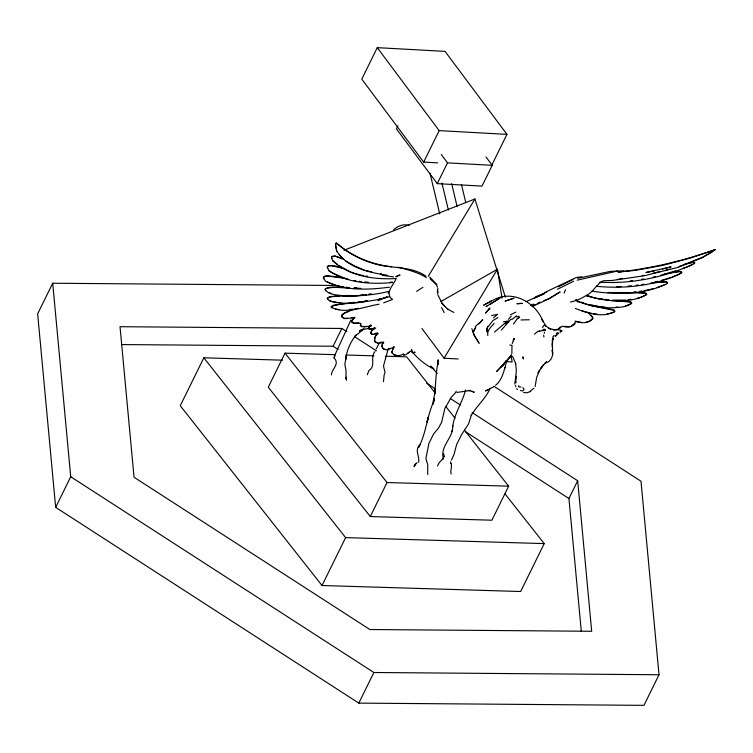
<?xml version="1.0" encoding="UTF-8"?>
<svg xmlns="http://www.w3.org/2000/svg" width="753" height="753" viewBox="0 0 753 753"><rect width="100%" height="100%" fill="white"/><g stroke="black" fill="none" stroke-linecap="round" stroke-linejoin="round"><path stroke-width="1.13" d="M487.784 335.584C486.815 330.379 491.116 326.849 494.203 323.366M511.984 345.872L511.861 353.543M438.001 362.306L438.142 359.793L437.794 364.734L437.87 363.275C434.961 377.008 436.354 391.24 432.297 404.775C426.753 418.706 425.756 434.095 418.612 447.442L419.91 444.712C414.141 450.087 419.892 456.28 418.659 462.323M552.382 345.166L552.9 338.351L552.194 341.043L553.464 337.965M514.93 381.244L514.873 384.181M383.475 381.724L384.143 374.938L385.075 372.631L383.493 366.043L388.162 349.025M465.589 389.941C462.182 403.363 453.071 415.204 452.506 429.332L452.553 428.815L451.828 431.591M487.53 329.946L487.351 331.875L486.956 328.393L487.869 326.265M435.243 389.941L434.82 394.064L435.338 388.981M559.987 332.017L561.578 330.623M519.137 387.004L520.963 386.967M515.598 378.505L516.332 370.137L515.607 363.275L515.683 363.793L512.558 356.235M452.666 426.725L452.835 425.389M443.216 458.229C440.552 447.743 449.833 440.279 452.318 430.782M513.442 340.318L513.631 339.01L513.32 340.789L514.148 338.511L512.256 343.528M370.74 333.268L372.02 330.332L375.813 327.988L369.582 329.343L368.669 328.807L369.026 327.207L371.314 325.767L370.805 324.788M334.548 356.056L334.247 358.042C339.998 364.339 331.744 368.716 331.386 374.89M535.167 386.477L536.578 377.714L539.609 370.165L538.028 372.914L543.515 364.603L540.899 368.132L546.537 361.704L545.059 363.068C550.951 362.127 553.916 355.482 552.175 350.098L552.608 354.87L552.401 342.107L552.41 347.227L552.438 343.519M515.541 380.472L516.153 377.262M334.765 355.322L334.247 358.042L334.765 355.322L350.964 319.903M346.389 355.736L344.827 364.396L345.994 370.147L346.032 379.004M433.135 404.323L434.283 398.808L433.38 403.166M411.449 349.43L412.277 352.781L415.007 352.366M346.418 356.15L345.523 360.019C346.691 350.738 350.173 342.097 356.216 334.906L354.955 336.252L363.37 329.4M495.549 385.263C501.15 381.018 503.098 373.865 505.037 367.455M577.937 321.766L575.254 321.079L574.963 323.668C572.101 327.527 566.661 327.828 562.5 326.143L558.434 329.193L554.302 330.125M391.955 352.489L392.642 349.618L394.196 347.142L387.136 349.91L383.616 349.232L381.686 345.919L383.258 341.74M504.905 368.029L506.778 360.282M444.985 407.975L441.587 422.395L438.444 428.184L433.634 433.879L428.899 443.385L425.916 458.436L427.751 464.93L427.713 474.531M518.45 386.854L518.836 385.564M367.285 374.778L368.998 370.391C376.312 366.099 369.723 357.609 374.938 351.613M396.294 277.989C394.384 284.474 385.913 290.526 390.496 297.83L392.031 298.828M515.174 379.766L516.294 376.255M544.212 333.268L544.513 332.318M391.616 266.75C371.304 264.444 351.736 256.349 336.28 242.899L335.537 244.96L336.619 250.777C346.945 267.936 368.932 272.398 387.24 275.269M336.318 242.993L335.574 245.045L336.76 251.088M455.819 392.134L456.205 391.193M437.474 465.966L439.187 462.728L443.451 458.116L442.755 459.612M564.044 293.068L565.503 289.801M471.783 328.685L473.411 331.753L475.444 327.527M513.508 323.988L517.311 318.67L519.532 317.305L517.311 318.67M336.676 285.481L52.71 283.241L37.65 313.85L55.666 507.353L358.814 703.114L643.956 705.354L659.016 674.754L641.001 481.242L493.864 386.233M55.666 507.353L70.726 476.743L52.71 283.241M282.573 360.179L203.828 357.807L180.259 405.716L322.03 585.523L520.652 591.519L544.221 543.61L504.962 493.817M491.455 165.829L506.938 134.363L445.042 51.373L377.272 47.646L361.788 79.112L423.685 162.102L437.709 162.874M335.311 354.672L285.029 353.157L268.284 387.183L370.288 516.549L491.897 520.219L508.642 486.184L464.516 430.227M397.951 125.76L396.417 128.876L437.267 183.638L481.995 186.104L492.217 165.331L485.986 156.982M121.845 344.573L333.099 346.239L341.843 328.459L346.785 331.649M423.685 162.102L439.168 130.627L377.272 47.646M437.267 183.638L447.489 162.864L441.258 154.516M322.03 585.523L345.608 537.614L203.828 357.807M370.288 516.549L387.033 482.522L285.029 353.157M358.814 703.114L373.874 672.504L659.016 674.754M581.316 631.551L568.929 498.524L577.673 480.743L472.093 412.569M393.894 346.512L391.776 352.197L392.52 353.571M376.208 348.903L378.684 344.187M473.411 331.753L475.727 327.357M542.546 327.659L543.619 325.616M445.588 407.335L451.16 397.386L455.461 392.755M325.202 289.698L325.663 288.851C333.08 286.149 341.57 288.201 349.383 287.881M451.433 460.017L453.974 454.708L456.525 444.807L461.495 434.773L468.517 423.986L471.453 414.894L471.19 415.552C476.705 405.876 485.779 398.619 490.222 388.209M351.755 321.333L354.719 317.22L351.585 321.032L352.178 322.632L354.682 323.432L360.649 323.376L360.348 325.428L361.76 326.331M694.247 263.362L694.21 262.326L689.07 262.863M694.68 262.618L694.388 263.663C665.125 277.264 631.965 284.201 599.68 282.168M341.664 315.987L344.413 313.201L354.597 308.956M421.906 328.468L444.091 358.202L497.441 269.216L502.035 298.197M428.288 276.257L474.927 198.971L505.367 297.19M506.072 360.668L502.072 366.193L504.171 363.558L496.547 371.568L502.496 365.421M666.885 283.439L667.459 282.573L665.699 281.65L655.901 282.14M323.489 277.706L325.023 276.417L327.113 276.012L346.145 278.506M487.982 326.877L493.017 320.505L497.874 317.587M414.31 465.599L417.134 462.606M511.362 355.2L502.806 365.092M511.409 355.124L507.597 359.953L511.136 355.849M552.646 337.203L554.086 335.396M478.833 323.997L482.645 319.639L479.774 323.018M574.746 323.244L571.085 326.162M511.061 319.074L501.347 330.115M508.331 319.338L511.287 316.109M475.322 326.586L479.153 322.933M370.156 325.494L368.499 328.506L369.412 329.033L371.21 328.666M500.726 367.332L504.576 363.181M342.041 258.364L335.038 255.945L332.177 256.284L331.471 257.018L331.631 258.147L333.005 261.084C349.703 276.266 373.686 279.702 395.438 278.582M344.102 259.531L335.198 256.246L332.337 256.585L331.621 257.319L331.791 258.448M534.489 334.191L537.548 331.631L539.797 330.774M382.1 347.161L382.42 344.055L383.804 342.69L377.978 343.208L375.323 342.116L374.58 341.005L374.599 338.078L377.347 332.751L377.902 333.748L375.578 335.989L374.768 338.379L374.759 341.297M374.401 327.715L371.841 330.03L370.57 332.967L372.359 334.407L377.902 333.748M556.683 335.151L555.441 336.177M558.274 328.882L560.599 326.868M493.507 317.785L497.526 314.359L491.662 315.554M494.457 332.092L505.188 322.981L508.548 320.985L503.428 321.813M533.952 388.209L530.206 391.202M411.919 350.22L405.82 354.757L403.382 354.917L403.721 353.872C400.21 356.056 395.269 356.8 392.341 353.279M715.312 249.535C683.818 260.745 651.204 268.426 618.025 272.097L635.767 270.318L663.054 265.32L690.303 258.053L715.35 249.619L702.765 257.488L678.189 267.315L644.577 275.711L612.17 280.464L603.407 280.756C596.63 283.796 593.919 291.298 587.444 294.809C582.107 297.887 576.61 301.125 570.407 301.944M558.801 333.165L557.107 334.323M511.88 319.517L516.52 315.874M560.401 331.988L562.049 330.944L561.183 330.755M393.603 229.75C397.763 226.004 403.533 223.594 409.105 225.448M407.524 353.336L409.011 352.206M555.14 336.13L556.778 334.981M422.922 287.307L416.616 291.355M493.686 386.844L485.581 391.005L488.095 389.565M500.566 297.699L490.005 304.259L498.778 298.856M505.178 323.771L508.548 321.766M487.257 305.869L485.939 306.65L491.323 303.478M572.929 279.514L558.481 286.742M679.244 274.045L681.691 272.068L679.582 271.391L673.483 271.927M440.9 301.539L497.441 269.216M589.627 320.976L592.667 318.406L592.545 317.239L590.766 315.366M556.213 333.475L557.869 332.553M712.818 251.558L702.587 257.178L685.023 264.359M645.989 295.035L640.615 297.426M557.455 289.246L573.635 281.274M532.296 305.991L535.185 304.532M537.105 303.553L539.995 302.094M532.079 306.678L549.069 298.687L559.978 292.004L549.069 298.687L544.024 300.579M510.543 314.773L515.796 312.128M530.686 305.502L533.661 304.024M688.223 266.477L692.374 264.454M544.4 292.644L576.271 277.528L581.796 276.737M678.189 274.553L671.864 277.236M363.887 328.694L359.341 331.047L361.374 329.918L367.831 328.506M525.876 301.689L544.588 293.538L533.566 298.527M664.005 284.963L657.068 287.571M612.726 312.636L614.128 312.015L614.721 310.838M377.95 300.758L386.92 297.002M535.402 296.917L546.772 292.117M387.776 349.27L390.242 348.234M348.573 311.13L342.474 314.039L341.495 315.686L341.909 316.947L344.535 318.651L354.955 317.653M492.556 300.485C511.795 289.001 535.534 302.019 542.998 321.333L541.793 319.347L546.104 326.19M530.658 391.456L527.072 392.755L523.542 392.539M622.571 278.346L617.338 279.579M344.027 250.231L474.927 198.971M392.379 299.525L383.654 302.847M625.517 305.991L631.033 303.723L631.541 302.499M489.572 301.614L491.643 300.861M539.073 331.612L540.645 331.038M379.738 342.784L381.667 342.088M678.999 266.496L684.025 264.717M667.61 278.61L670.81 277.546M611.822 312.928L607.21 313.935M513.998 298.263L505.103 301.134L513.518 298.254M585.721 322.237L588.658 321.296M683.225 268.247L687.188 266.986M374.307 333.711L376.34 333.071M389.292 296.738C374.815 300.955 359.51 302.659 344.413 303.224C338.652 302.424 331.066 303.478 327.056 298.404L329.814 296.578L339.631 295.873M577.692 278.346L610.25 271.4L623.691 270.807M414.828 352.065L412.955 352.649L411.411 351.416M660.447 275.391L668.288 272.991M516.699 316.825L518.986 316.138M669.332 272.68L675.601 270.826M577.156 280.172L617.667 270.995M383.136 298.037L387.108 296.927M654.216 282.215L657.529 281.302M388.416 291.477C373.855 295.167 358.673 296.211 343.697 295.891C337.636 294.828 330.021 295.232 325.569 290.357M379.088 304.221C364.377 306.584 345.043 314.914 330.981 307.064L333.381 305.2L344.865 303.515M661.962 280.097L666.48 278.902M662.376 269.094L671.102 266.854L645.923 272.52L654.272 270.901M665.756 270.158L669.991 269.122M653.143 277.142L655.232 276.643M643.984 290.752L649.688 289.397M652.889 273.226L660.437 271.457M367.511 300.814C355.811 304.363 342.671 302.226 331.358 306.593L331.8 307.958M650.79 289.152L653.002 288.663M371.314 325.767L364.443 326.981L361.92 326.633L360.508 325.729L360.819 323.677L358.315 323.065M543.177 329.456L544.965 329.24L545.445 329.805M351.679 317.813L353.703 317.418M637.179 298.254L639.702 297.793M369.779 294.47L371.841 294.103M456.939 392.454L470.258 390.496M684.731 264.134L692.534 262.496L694.821 262.919M664.805 273.866L679.743 271.682L681.851 272.36L681.333 273.198C655.392 285.82 624.934 289.096 596.47 286.272M389.433 287.194C368.339 289.905 345.081 291.11 325.588 281.245L323.686 278.525M641.782 284.549L643.89 284.201M364.273 301.153L366.419 300.805M641.481 279.316L643.57 278.977M627.936 299.76L630.873 299.299M358.146 322.764L354.512 323.122L352.018 322.331M355.529 308.73L358.513 308.288M639.965 291.326L641.97 291.044M630.27 280.85L632.576 280.558M642.14 275.607L644.333 275.344M368.631 294.244L370.758 293.981M636.078 285.283L638.412 285.001M615.803 307.233L617.912 306.989M358.042 301.972L361.101 301.624M360.828 295.458L366.419 294.847M633.894 292.051L635.927 291.835M392.614 282.535C371.135 284.502 347.415 283.222 328.995 270.854L327.179 266.713L328.845 265.527L335.622 266.016L342.596 267.927M349.26 309.502L352.555 309.172M366.673 326.444L363.012 326.473M349.731 303.054L353.882 302.678M569.588 326.651L564.166 326.369M650.799 283.024L665.868 281.933L667.327 282.403L667.045 283.721C644.116 294.837 616.801 295.007 592.093 291.147M628.106 286.084L631.475 285.801M379.248 298.743L381.159 298.583M390.092 282.234L392.379 282.064M359.783 295.534C349.204 297.153 337.711 294.489 327.555 297.896L327.781 299.44M349.787 302.678L354.974 302.32M359.906 295.12L363.313 294.884M627.409 292.522L607.869 292.522M521.02 319.95L529.265 319.771M625.978 300.071L612.641 300.08M425.887 276.135C410.592 265.574 391.541 268.943 374.608 263.823C361.271 260.039 348.488 253.422 338.022 244.292M616.726 286.667L621.319 286.526M354.475 288.07L356.781 288.013M350.766 295.543L346.465 295.534M347.519 318.274L344.375 318.35L341.749 316.646M341.843 328.459L120.028 326.708L134.043 477.251L369.874 629.527L591.689 631.278L577.673 480.743M634.017 292.352L645.396 293.021L646.629 294.188M345.834 354.992L373.902 355.84M385.592 356.188L406.639 356.828L434.858 392.605M387.033 482.522L508.642 486.184M345.608 537.614L544.221 543.61M509.79 345.006L511.965 345.363M343.763 287.307C337.739 287.561 331.132 286.046 325.494 288.568L325.032 289.425L325.748 290.639M339.387 309.53L335.565 309.182M616.603 300.475L630.656 301.84L631.786 303.214C625.639 307.873 616.98 307.44 609.591 307.864C597.976 306.942 585.636 305.417 575.358 299.995M353.844 288.023L360.781 288.38M439.168 130.627L506.938 134.363M447.489 162.864L492.217 165.331M630.807 302.075L609.817 300.466L597.43 298.621M444.091 358.202L458.163 358.974M506.27 361.628L512.134 361.948L511.033 355.002M617.686 292.522L641.123 292.908L645.575 293.294L646.799 294.461C628.849 304.626 605.61 300.946 586.427 295.891M386.336 275.607L383.286 275.391L380.613 274.083M364.706 281.989L368.151 282.234M541.784 330.275L543.026 330.379M541.445 330.736L545.539 330.482M393.555 276.925L383.286 275.391L380.905 273.819M597.016 314.114L593.345 313.643M345.731 287.26L349.213 287.608M604.8 299.336L608.283 299.741M601.807 306.857L605.064 307.233M606.476 299.741L608.546 299.995M340.328 277.189L326.943 275.73L323.95 276.567L323.319 277.424L323.856 278.808M359.256 281.311L361.402 281.613M333.268 301.652L336.233 302.066M581.288 302.32L583.18 302.584M614.194 310.349L591.34 305.774L581.09 302.235M578.831 321.917L581.523 322.369M341.73 286.592L343.735 286.921M338.05 302.377L339.867 302.687M599.642 306.593L590.456 304.72M600.226 298.649L602.485 299.073M353.882 280.455L356.018 280.869M371.257 333.918L372.189 334.106M361.6 275.174L363.624 275.589M365.647 276.012L367.671 276.426M366.174 270.685L371.7 271.842M377.799 342.916L375.145 341.815M575.48 321.512C581.175 323.075 588.78 323.978 592.827 318.717L592.696 317.54L588.168 312.617M560.787 330.078L552.909 329.522L554.18 329.748L550.17 328.666L544.306 325.258M337.899 285.792L339.782 286.206M329.682 300.824L331.386 301.2M591.519 313.352L582.097 310.791M592.159 305.68L610.824 309.144L614.043 310.114L614.89 311.554C602.776 318.124 587.378 313.417 575.396 308.419M398.186 267.155C407.759 269.819 417.953 272.209 426.349 277.622M355.585 273.621L360.593 274.967M344.742 268.859L331.104 265.593L328.063 266.176L327.348 267.004L327.574 268.181M345.015 278.394L348.677 279.382M586.568 295.505L596.404 298.433M395.852 355.152L397.433 355.623M548.589 328.412L550.659 329.042L549.982 328.713M329.503 292.87L331.536 293.491M586.982 295.505L588.893 296.108M385.508 349.627L382.533 348.253M344.046 278.055L333.118 273.151M332.233 283.843L327.15 281.801M351.406 272.228L354.588 273.358M393.763 354.447L395.071 354.917M468.244 390.28L474.258 392.228L471.82 391.118M403.203 354.616L404.239 355.021M333.184 284.229L336.017 285.368M365.064 270.459L355.576 266.289M350.352 271.842L342.728 267.804M453.833 312.467L447.244 308.852L448.374 309.69L441.644 303.233M433.709 369.036C425.2 364.734 417.501 358.56 411.646 351.002M354.559 265.837L345.806 261.046M575.989 300.118L579.396 302.057M520.37 390.393L522.384 391.08L523.448 390.431L524.097 388.99L522.817 387.691M339.057 265.508L341.928 267.287M332.252 272.746L328.835 270.572M337.843 285.491L339.819 286.761M354.672 336.742L376.387 350.766M426.706 383.258L435.592 388.99M450.388 398.553L460.252 404.926M333.099 346.239L338.031 349.42M465.326 431.62L568.929 498.524M70.726 476.743L373.874 672.504M332.845 260.783L337.344 264.312M430.029 278.77L436.288 284.606L437.493 287.147M433.719 368.669L430.735 366.062L437.248 373.479M429.681 277.01L436.928 284.615M516.596 388.727L517.48 389.583M339.226 254.665L342.7 258.373M445.71 406.366L455.113 418.301M445.098 306.876L441.606 302.254L437.738 294.668M576.252 299.882L577.89 302.057M441.512 307.525L444.223 312.58M461.476 184.598L465.787 202.632M451.696 183.676L457.09 206.473M441.917 182.97L448.402 210.068M429.991 173.209L439.724 213.89M451.085 463.575C452.468 467.076 449.927 470.427 451.16 473.985M515.683 379.399L516.04 382.778M543.628 335.207L543.92 337.052M437.973 293.256L437.437 289.839L437.484 292.983L437.86 288.295M346.004 377.187L346.474 380.303M450.652 461.693L450.878 463.481M515.692 385.498L515.824 386.788M388.332 291.373L388.416 293.199M427.28 421.228L427.083 422.038L428.419 416.936L427.28 421.228M443.884 456.638L443.705 457.335L443.639 453.824L443.884 456.638M414.837 464.912L414.037 466.54L415.647 463.773L414.837 464.912M489.064 308.918L485.506 313.116L490.024 307.996L489.064 308.918M488.744 302.471L483.605 305.181L491.351 301.162L488.744 302.471M399.09 275.212L395.843 276.652L400.078 275.127L399.09 275.212M520.144 303.478L516.935 303.741L522.309 303.365L520.144 303.478M479.021 343.133L473.929 335.01L472.95 331.565L473.966 334.558L479.021 343.133M523.373 358.795L522.864 357.063L523.373 358.795M487.351 331.875L487.05 328.741L487.342 331.941"/></g></svg>
